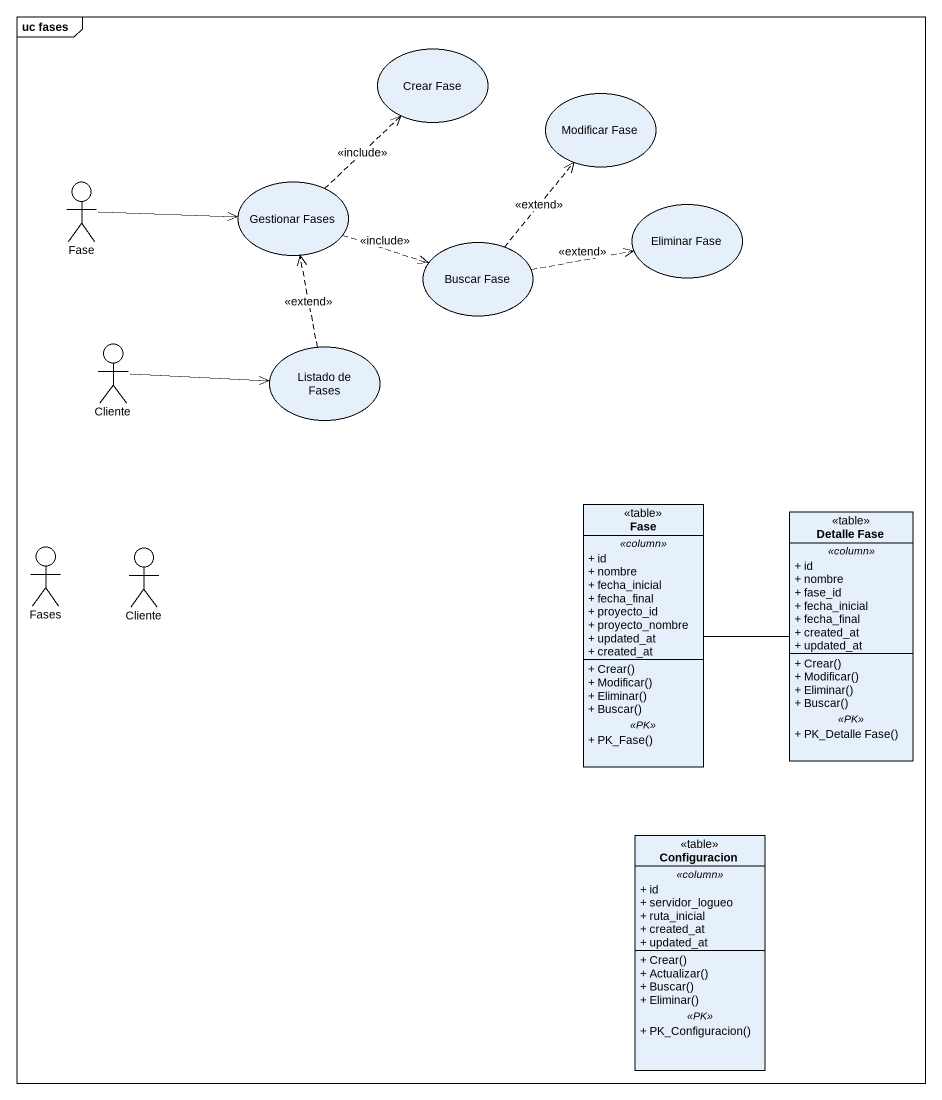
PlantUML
@startuml
mainframe uc fases
allowmixing
hide circle
hide empty members
skinparam classAttributeIconSize 0
usecase "Crear Fase" as Crear_Fase
usecase "Modificar Fase" as Modificar_Fase
actor Fase
usecase "Gestionar Fases" as Gestionar_Fases
usecase "Eliminar Fase" as Eliminar_Fase
usecase "Buscar Fase" as Buscar_Fase
actor Cliente
usecase "Listado de Fases" as Listado_de_Fases
class "Fase" as Fase_2 <<table>> {
  .. <<column>> ..
  + id
  + nombre
  + fecha_inicial
  + fecha_final
  + proyecto_id
  + proyecto_nombre
  + updated_at
  + created_at
  --
  + Crear()
  + Modificar()
  + Eliminar()
  + Buscar()
  .. <<PK>> ..
  + PK_Fase()
}
class "Detalle Fase" as Detalle_Fase <<table>> {
  .. <<column>> ..
  + id
  + nombre
  + fase_id
  + fecha_inicial
  + fecha_final
  + created_at
  + updated_at
  --
  + Crear()
  + Modificar()
  + Eliminar()
  + Buscar()
  .. <<PK>> ..
  + PK_Detalle Fase()
}
actor Fases
actor "Cliente" as Cliente_2
class Configuracion <<table>> {
  .. <<column>> ..
  + id
  + servidor_logueo
  + ruta_inicial
  + created_at
  + updated_at
  --
  + Crear()
  + Actualizar()
  + Buscar()
  + Eliminar()
  .. <<PK>> ..
  + PK_Configuracion()
}
Fase -right-> Gestionar_Fases
Gestionar_Fases .up.> Crear_Fase : <<include>>
Gestionar_Fases .right.> Buscar_Fase : <<include>>
Buscar_Fase .up.> Modificar_Fase : <<extend>>
Buscar_Fase .right.> Eliminar_Fase : <<extend>>
Cliente -right-> Listado_de_Fases
Listado_de_Fases .up.> Gestionar_Fases : <<extend>>
Fase_2 -right- Detalle_Fase
@enduml
